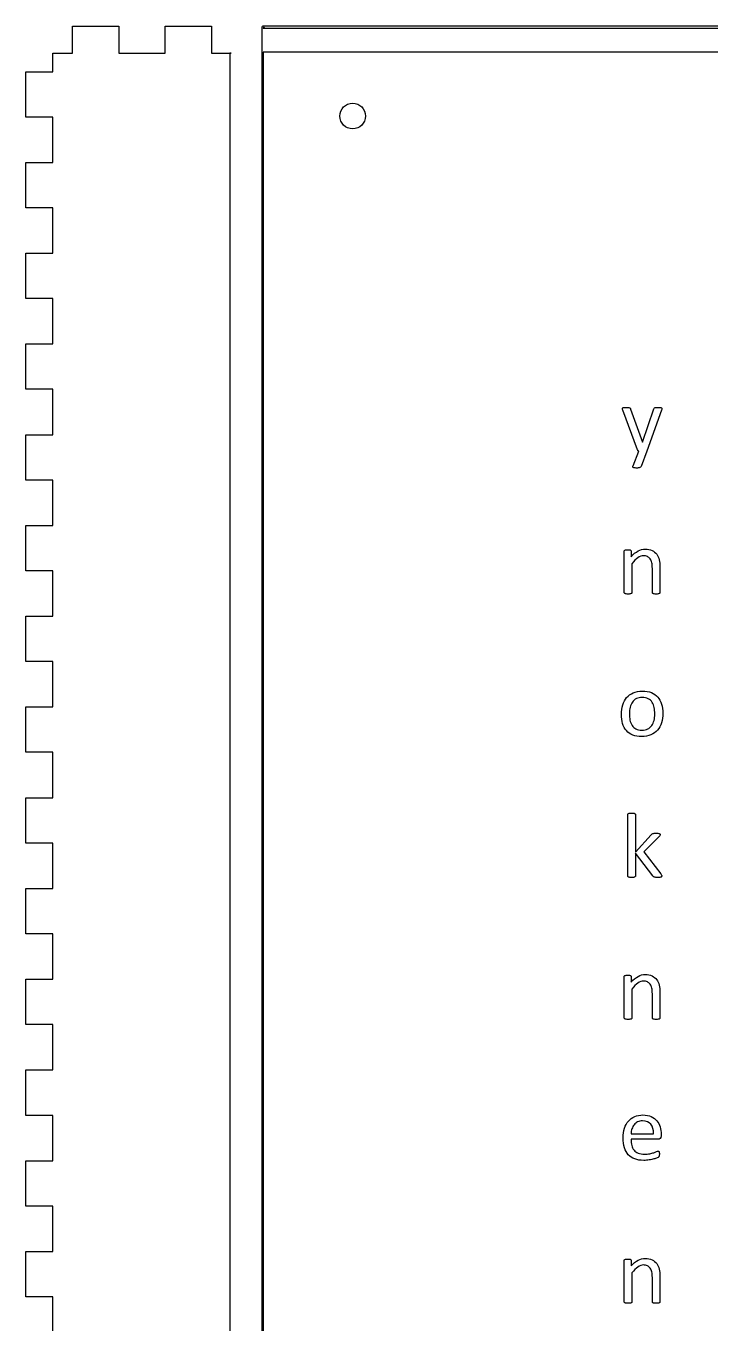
# Model space of a CAD drawing. Extents: x 0 to 612, y 0 to 328.
# Drawn here: x 305.1 to 381.8, y 158.7 to 304.2 of the extents above; entities that cross this region are included whole.
import ezdxf

# ---------------------------------------------------------------- set-up
doc = ezdxf.new("R2010")
doc.units = 0
doc.layers.add('Layer_1', color=7, linetype='CONTINUOUS')

msp = doc.modelspace()

# ---------------------------------------------------------------- linework, layer by layer
at = {"layer": 'Layer_1', "color": 7}
for p, q in [((331.725799, 304.179777), (611.725787, 304.179777)), ((310.34113, 301.140201), (310.34113, 304.140201)), ((310.34113, 304.140201), (315.541131, 304.140201)), ((315.541131, 304.140201), (315.541131, 301.140201)), ((320.741132, 301.140201), (320.741132, 304.140201)), ((320.741132, 304.140201), (325.941133, 304.140201)), ((325.941133, 304.140201), (325.941133, 301.140201)), ((331.61285, 24.06684), (331.61285, 304.066828)), ((331.61285, 304.066828), (331.61285, 304.066828)), ((331.725799, 303.897405), (331.895222, 304.066828)), ((611.725787, 303.897405), (331.725799, 303.897405)), ((331.725799, 301.244606), (331.725799, 21.188143)), ((611.782262, 301.244606), (331.725799, 301.244606)), ((331.725799, 301.244606), (331.725799, 301.244606)), ((308.141123, 299.049293), (308.141123, 301.140201)), ((308.141123, 301.140201), (308.141123, 301.140201)), ((308.141123, 301.140201), (310.34113, 301.140201)), ((315.541131, 301.140201), (320.741132, 301.140201)), ((325.941133, 301.140201), (328.141139, 301.140201)), ((328.141139, 301.140201), (327.999323, 301.136814)), ((327.999323, 301.136814), (327.999323, 36.763657)), ((305.141129, 293.958382), (305.141129, 299.049293)), ((305.141129, 299.049293), (308.141123, 299.049293)), ((308.141123, 293.958382), (305.141129, 293.958382)), ((308.141123, 288.867474), (308.141123, 293.958382)), ((305.141129, 283.776563), (305.141129, 288.867474)), ((305.141129, 288.867474), (308.141123, 288.867474)), ((308.141123, 283.776563), (305.141129, 283.776563)), ((308.141123, 278.685655), (308.141123, 283.776563)), ((305.141129, 273.594748), (305.141129, 278.685655)), ((305.141129, 278.685655), (308.141123, 278.685655)), ((308.141123, 273.594748), (305.141129, 273.594748)), ((308.141123, 268.503837), (308.141123, 273.594748)), ((305.141129, 263.412929), (305.141129, 268.503837)), ((305.141129, 268.503837), (308.141123, 268.503837)), ((308.141123, 263.412929), (305.141129, 263.412929)), ((308.141123, 258.322018), (308.141123, 263.412929)), ((373.694697, 256.623952), (372.03943, 261.058624)), ((372.926365, 261.187536), (374.251609, 257.464478)), ((374.267079, 257.464478), (375.545915, 261.208164)), ((376.391596, 261.07407), (374.726016, 256.458943)), ((305.141129, 253.23111), (305.141129, 258.322018)), ((305.141129, 258.322018), (308.141123, 258.322018)), ((373.199664, 254.844929), (373.839082, 256.458943)), ((374.726016, 256.458943), (374.107225, 254.752109)), ((374.251609, 257.464478), (374.267079, 257.464478)), ((308.141123, 253.23111), (305.141129, 253.23111)), ((308.141123, 248.1402), (308.141123, 253.23111)), ((305.141129, 243.049292), (305.141129, 248.1402)), ((305.141129, 248.1402), (308.141123, 248.1402)), ((372.216492, 240.605616), (372.216492, 245.246552)), ((372.984825, 245.246552), (372.984825, 244.632915)), ((308.141123, 243.049292), (305.141129, 243.049292)), ((308.141123, 237.958384), (308.141123, 243.049292)), ((373.06733, 243.849113), (373.06733, 240.605616)), ((375.362015, 240.605616), (375.362015, 243.323143)), ((376.212853, 243.436586), (376.212853, 240.605616)), ((305.141129, 232.867473), (305.141129, 237.958384)), ((305.141129, 237.958384), (308.141123, 237.958384)), ((308.141123, 232.867473), (305.141129, 232.867473)), ((308.141123, 227.776565), (308.141123, 232.867473)), ((305.141129, 222.685655), (305.141129, 227.776565)), ((305.141129, 227.776565), (308.141123, 227.776565)), ((376.532561, 227.051882), (376.532561, 227.051882)), ((375.635314, 226.995159), (375.635314, 226.995159)), ((308.141123, 222.685655), (305.141129, 222.685655)), ((308.141123, 217.594747), (308.141123, 222.685655)), ((305.141129, 212.503836), (305.141129, 217.594747)), ((305.141129, 217.594747), (308.141123, 217.594747)), ((372.611812, 208.81057), (372.611812, 215.699783)), ((373.46265, 215.699783), (373.46265, 211.502312)), ((308.141123, 212.503836), (305.141129, 212.503836)), ((308.141123, 207.412928), (308.141123, 212.503836)), ((373.46265, 211.502312), (375.215893, 213.430879)), ((376.092514, 213.1885), (374.411464, 211.507451)), ((375.422156, 208.815728), (373.46265, 211.383711)), ((373.46265, 211.383711), (373.46265, 208.81057)), ((374.411464, 211.507451), (376.298777, 209.058069)), ((376.422536, 208.815709), (376.422536, 208.815709)), ((305.141129, 202.32202), (305.141129, 207.412928)), ((305.141129, 207.412928), (308.141123, 207.412928)), ((308.141123, 202.32202), (305.141129, 202.32202)), ((308.141123, 197.23111), (308.141123, 202.32202)), ((305.141129, 192.140202), (305.141129, 197.23111)), ((305.141129, 197.23111), (308.141123, 197.23111)), ((372.216492, 192.884786), (372.216492, 197.525718)), ((372.984825, 197.525718), (372.984825, 196.912086)), ((373.06733, 196.128283), (373.06733, 192.884786)), ((375.362015, 192.884786), (375.362015, 195.602309)), ((376.212853, 195.715757), (376.212853, 192.884786)), ((308.141123, 192.140202), (305.141129, 192.140202)), ((308.141123, 187.049291), (308.141123, 192.140202)), ((305.141129, 181.958383), (305.141129, 187.049291)), ((305.141129, 187.049291), (308.141123, 187.049291)), ((308.141123, 181.958383), (305.141129, 181.958383)), ((308.141123, 176.867475), (308.141123, 181.958383)), ((372.973767, 179.902682), (375.490185, 179.902682)), ((376.016157, 179.278734), (372.973767, 179.278734)), ((376.34618, 179.80468), (376.346179, 179.650006)), ((305.141129, 171.776564), (305.141129, 176.867475)), ((305.141129, 176.867475), (308.141123, 176.867475)), ((308.141123, 171.776564), (305.141129, 171.776564)), ((308.141123, 166.685657), (308.141123, 171.776564)), ((305.141129, 161.594746), (305.141129, 166.685657)), ((305.141129, 166.685657), (308.141123, 166.685657)), ((372.216492, 161.033243), (372.216492, 165.674179)), ((372.984825, 165.674179), (372.984825, 165.060542)), ((373.06733, 164.276739), (373.06733, 161.033243)), ((375.362015, 161.033243), (375.362015, 163.750765)), ((376.212853, 163.864213), (376.212853, 161.033243)), ((308.141123, 161.594746), (305.141129, 161.594746)), ((308.141123, 156.503838), (308.141123, 161.594746))]:
    msp.add_line(p, q, dxfattribs=at)
at = {"layer": 'Layer_1', "color": 1}
msp.add_line((343.206783, 294.071206), (343.206783, 294.071206), dxfattribs=at)
at = {"layer": 'Layer_1', "color": 7}
for points in [[(331.61285, 304.066828), (331.61285, 304.123303), (331.669324, 304.179777), (331.725799, 304.179777)], [(371.998178, 261.228791), (371.998177, 261.270017), (372.011928, 261.302697), (372.03943, 261.326765)], [(372.03943, 261.058624), (372.011928, 261.130813), (371.998177, 261.187532), (371.998178, 261.228791)], [(372.03943, 261.326765), (372.066932, 261.350813), (372.111622, 261.367144), (372.173502, 261.375751)], [(372.173502, 261.375751), (372.23538, 261.384364), (372.317886, 261.388646), (372.421018, 261.388646)], [(372.421018, 261.388646), (372.524149, 261.388642), (372.604936, 261.386293), (372.663378, 261.380928)], [(372.663378, 261.380928), (372.721819, 261.375751), (372.768228, 261.366339), (372.802606, 261.35255)], [(372.802606, 261.35255), (372.836983, 261.338808), (372.861906, 261.319042), (372.877377, 261.293247)], [(372.877377, 261.293247), (372.892846, 261.267457), (372.909175, 261.232222), (372.926365, 261.187536)], [(375.545915, 261.208164), (375.566537, 261.273476), (375.591461, 261.315587), (375.620685, 261.334502)], [(375.620685, 261.334502), (375.649902, 261.35342), (375.693733, 261.367163), (375.752178, 261.375728)], [(375.752178, 261.375728), (375.810616, 261.38434), (375.89484, 261.388623), (376.004851, 261.388623)], [(376.004851, 261.388623), (376.101104, 261.388618), (376.180171, 261.384387), (376.242055, 261.375728)], [(376.242055, 261.375728), (376.303929, 261.367115), (376.349479, 261.350785), (376.378704, 261.326741)], [(376.378704, 261.326741), (376.407921, 261.302692), (376.422531, 261.270017), (376.422536, 261.228767)], [(376.422536, 261.228767), (376.422531, 261.187494), (376.412218, 261.135942), (376.391596, 261.07407)], [(373.75142, 256.525978), (373.723916, 256.556898), (373.705009, 256.589573), (373.694697, 256.623952)], [(373.839082, 256.458943), (373.80814, 256.472685), (373.77892, 256.495039), (373.75142, 256.525978)], [(373.173881, 254.721175), (373.170441, 254.755577), (373.179036, 254.796804), (373.199664, 254.844929)], [(373.222869, 254.638666), (373.193647, 254.659279), (373.177317, 254.686796), (373.173881, 254.721175)], [(374.107225, 254.752109), (374.086596, 254.697108), (374.034171, 254.654992), (373.949949, 254.625771)], [(373.349205, 254.594851), (373.2942, 254.603464), (373.252088, 254.618053), (373.222869, 254.638666)], [(373.565782, 254.581956), (373.4764, 254.581956), (373.404207, 254.586192), (373.349205, 254.594851)], [(373.949949, 254.625771), (373.865722, 254.596546), (373.737667, 254.581956), (373.565782, 254.581956)], [(372.216492, 245.246552), (372.216491, 245.274036), (372.221648, 245.297252), (372.231962, 245.316166)], [(372.231962, 245.316166), (372.242274, 245.335085), (372.2629, 245.352262), (372.293841, 245.367732)], [(372.293841, 245.367732), (372.324779, 245.383215), (372.364313, 245.393522), (372.412443, 245.398651)], [(372.412443, 245.398651), (372.46057, 245.403781), (372.524168, 245.406369), (372.603237, 245.406369)], [(372.603237, 245.406369), (372.678865, 245.406365), (372.741604, 245.404016), (372.791452, 245.398651)], [(372.791452, 245.398651), (372.841298, 245.393475), (372.879972, 245.383168), (372.907476, 245.367732)], [(372.907476, 245.367732), (372.934976, 245.352248), (372.954743, 245.335071), (372.966776, 245.316166)], [(372.966776, 245.316166), (372.978807, 245.297247), (372.984823, 245.274045), (372.984825, 245.246552)], [(372.984825, 244.632915), (373.24609, 244.925119), (373.506498, 245.139119), (373.766049, 245.274911)], [(373.737687, 244.514315), (373.524546, 244.363048), (373.301094, 244.141316), (373.06733, 243.849113)], [(374.377105, 244.741205), (374.163963, 244.7412), (373.950824, 244.665572), (373.737687, 244.514315)], [(373.766049, 245.274911), (374.025595, 245.410699), (374.287721, 245.478591), (374.552429, 245.478595)], [(374.812837, 244.648385), (374.687357, 244.710262), (374.542113, 244.7412), (374.377105, 244.741205)], [(374.552429, 245.478595), (374.861822, 245.478591), (375.122229, 245.426168), (375.333654, 245.321319)], [(375.119655, 244.380244), (375.040583, 244.497123), (374.938311, 244.586503), (374.812837, 244.648385)], [(375.333654, 245.321319), (375.54507, 245.216465), (375.716097, 245.07638), (375.846735, 244.90106)], [(375.846735, 244.90106), (375.977364, 244.725731), (376.071042, 244.520324), (376.127769, 244.284845)], [(375.300135, 243.96256), (375.258879, 244.124129), (375.198719, 244.263357), (375.119655, 244.380244)], [(375.362015, 243.323143), (375.362011, 243.587843), (375.341384, 243.800982), (375.300135, 243.96256)], [(376.127769, 244.284845), (376.184487, 244.049357), (376.212848, 243.766604), (376.212853, 243.436586)], [(372.23454, 240.536002), (372.222507, 240.554921), (372.216491, 240.578122), (372.216492, 240.605616)], [(372.301576, 240.487015), (372.268916, 240.500757), (372.246571, 240.517088), (372.23454, 240.536002)], [(372.433069, 240.456095), (372.378064, 240.462966), (372.334233, 240.473273), (372.301576, 240.487015)], [(372.639333, 240.445789), (372.556826, 240.445789), (372.488072, 240.449083), (372.433069, 240.456095)], [(372.850753, 240.456095), (372.795748, 240.449224), (372.725275, 240.445789), (372.639333, 240.445789)], [(372.979668, 240.487015), (372.948727, 240.473273), (372.905755, 240.462966), (372.850753, 240.456095)], [(373.046704, 240.536002), (373.032951, 240.517083), (373.010606, 240.500752), (372.979668, 240.487015)], [(373.06733, 240.605616), (373.067328, 240.578132), (373.060453, 240.554911), (373.046704, 240.536002)], [(375.382641, 240.536002), (375.368886, 240.554921), (375.36201, 240.578122), (375.362015, 240.605616)], [(375.449677, 240.487015), (375.418733, 240.500757), (375.396388, 240.517088), (375.382641, 240.536002)], [(375.578591, 240.456095), (375.523584, 240.462966), (375.480612, 240.473273), (375.449677, 240.487015)], [(375.790012, 240.445789), (375.704064, 240.445789), (375.633591, 240.449083), (375.578591, 240.456095)], [(375.996276, 240.456095), (375.941267, 240.449224), (375.872513, 240.445789), (375.790012, 240.445789)], [(376.12519, 240.487015), (376.094246, 240.473273), (376.051275, 240.462966), (375.996276, 240.456095)], [(376.192226, 240.536002), (376.17847, 240.517083), (376.156125, 240.500752), (376.12519, 240.487015)], [(376.212853, 240.605616), (376.212848, 240.578132), (376.205972, 240.554911), (376.192226, 240.536002)], [(372.038589, 228.003273), (372.136564, 228.321261), (372.284386, 228.595416), (372.482056, 228.825752)], [(372.482056, 228.825752), (372.679725, 229.056073), (372.926381, 229.234833), (373.222028, 229.362037)], [(373.575254, 228.707146), (373.394772, 228.617761), (373.24609, 228.491428), (373.129209, 228.328137)], [(373.222028, 229.362037), (373.51767, 229.489226), (373.863162, 229.552826), (374.258503, 229.552831)], [(374.222407, 228.841221), (373.97145, 228.841216), (373.755733, 228.796512), (373.575254, 228.707146)], [(374.903078, 228.694256), (374.720875, 228.792229), (374.493985, 228.841216), (374.222407, 228.841221)], [(374.258503, 229.552831), (374.640088, 229.552826), (374.972688, 229.496102), (375.256304, 229.382664)], [(375.336231, 228.29462), (375.229658, 228.463064), (375.085273, 228.596277), (374.903078, 228.694256)], [(375.256304, 229.382664), (375.539913, 229.269212), (375.776256, 229.104203), (375.965336, 228.887629)], [(375.965336, 228.887629), (376.154406, 228.671049), (376.296213, 228.408062), (376.390755, 228.098672)], [(371.891626, 226.959062), (371.891626, 227.33721), (371.940613, 227.68528), (372.038589, 228.003273)], [(372.868801, 227.748023), (372.812077, 227.524568), (372.783716, 227.280486), (372.783717, 227.015786)], [(373.129209, 228.328137), (373.012325, 228.164842), (372.925522, 227.971469), (372.868801, 227.748023)], [(375.5657, 227.706769), (375.519286, 227.930219), (375.442797, 228.126166), (375.336231, 228.29462)], [(375.635314, 226.995159), (375.63531, 227.246112), (375.612105, 227.483314), (375.5657, 227.706769)], [(376.532561, 227.051882), (376.532556, 226.67373), (376.482709, 226.32566), (376.38302, 226.007672)], [(376.390755, 228.098672), (376.485288, 227.789273), (376.532556, 227.440341), (376.532561, 227.051882)], [(372.030854, 225.907119), (371.938035, 226.216509), (371.891626, 226.567158), (371.891626, 226.959062)], [(372.453695, 225.118158), (372.264619, 225.334732), (372.123672, 225.597719), (372.030854, 225.907119)], [(372.783717, 227.015786), (372.783716, 226.761392), (372.806921, 226.522468), (372.853331, 226.299018)], [(372.853331, 226.299018), (372.899739, 226.075563), (372.977088, 225.880472), (373.085378, 225.713746)], [(373.085378, 225.713746), (373.193665, 225.547015), (373.338909, 225.414663), (373.52111, 225.316689)], [(374.846355, 225.303794), (375.028551, 225.393174), (375.178092, 225.518651), (375.294979, 225.680229)], [(375.294979, 225.680229), (375.411858, 225.841797), (375.497801, 226.034313), (375.552808, 226.257764)], [(375.552808, 226.257764), (375.607808, 226.481218), (375.63531, 226.727014), (375.635314, 226.995159)], [(376.38302, 226.007672), (376.283321, 225.689679), (376.134639, 225.415519), (375.936975, 225.185193)], [(373.162727, 224.623127), (372.879113, 224.73657), (372.642769, 224.901579), (372.453695, 225.118158)], [(374.160528, 224.452956), (373.778938, 224.452956), (373.446338, 224.50968), (373.162727, 224.623127)], [(373.52111, 225.316689), (373.703308, 225.218711), (373.930197, 225.169724), (374.201781, 225.169724)], [(375.194425, 224.646329), (374.897058, 224.517417), (374.552426, 224.452956), (374.160528, 224.452956)], [(374.201781, 225.169724), (374.449294, 225.169724), (374.664152, 225.214433), (374.846355, 225.303794)], [(375.936975, 225.185193), (375.739301, 224.954867), (375.491785, 224.775246), (375.194425, 224.646329)], [(372.611812, 215.699783), (372.611811, 215.727267), (372.617828, 215.75134), (372.62986, 215.771971)], [(372.62986, 215.771971), (372.641892, 215.792585), (372.664237, 215.809762), (372.696896, 215.823537)], [(372.696896, 215.823537), (372.729554, 215.837279), (372.773385, 215.847586), (372.828389, 215.854504)], [(372.828389, 215.854504), (372.883392, 215.861375), (372.952146, 215.864811), (373.034653, 215.864811)], [(373.034653, 215.864811), (373.120595, 215.864806), (373.191068, 215.861516), (373.246073, 215.854504)], [(373.246073, 215.854504), (373.301076, 215.847633), (373.344047, 215.837326), (373.374988, 215.823537)], [(373.374988, 215.823537), (373.405926, 215.809795), (373.428272, 215.792618), (373.442024, 215.771971)], [(373.442024, 215.771971), (373.455773, 215.751358), (373.462649, 215.727263), (373.46265, 215.699783)], [(375.215893, 213.430879), (375.243391, 213.465234), (375.272612, 213.493612), (375.303555, 213.515962)], [(375.303555, 213.515962), (375.334491, 213.538316), (375.371446, 213.557188), (375.414421, 213.572686)], [(375.414421, 213.572686), (375.457389, 213.588169), (375.508096, 213.598476), (375.566541, 213.603605)], [(375.566541, 213.603605), (375.624979, 213.608735), (375.695452, 213.611324), (375.777961, 213.611324)], [(375.777961, 213.611324), (375.863901, 213.611319), (375.936093, 213.608971), (375.994538, 213.603605)], [(375.994538, 213.603605), (376.052975, 213.598429), (376.100244, 213.589863), (376.136345, 213.577816)], [(376.20338, 213.332886), (376.181031, 213.291613), (376.144075, 213.243501), (376.092514, 213.1885)], [(376.136345, 213.577816), (376.172436, 213.565768), (376.198219, 213.550331), (376.213694, 213.531412)], [(376.236898, 213.456645), (376.236894, 213.415372), (376.225721, 213.374131), (376.20338, 213.332886)], [(376.213694, 213.531412), (376.229159, 213.512494), (376.236894, 213.487598), (376.236898, 213.456645)], [(372.62986, 208.740956), (372.617828, 208.759875), (372.611812, 208.783076), (372.611812, 208.81057)], [(372.696896, 208.691969), (372.664237, 208.705711), (372.641892, 208.722042), (372.62986, 208.740956)], [(372.828389, 208.661049), (372.773385, 208.667921), (372.729554, 208.678227), (372.696896, 208.691969)], [(373.034653, 208.650743), (372.952146, 208.650743), (372.883392, 208.654037), (372.828389, 208.661049)], [(373.246073, 208.661049), (373.191068, 208.654178), (373.120595, 208.650743), (373.034653, 208.650743)], [(373.374988, 208.691969), (373.344047, 208.678227), (373.301076, 208.667921), (373.246073, 208.661049)], [(373.442024, 208.740956), (373.428272, 208.722037), (373.405926, 208.705707), (373.374988, 208.691969)], [(373.46265, 208.81057), (373.462649, 208.783086), (373.455773, 208.759866), (373.442024, 208.740956)], [(375.49177, 208.735798), (375.465984, 208.758152), (375.442779, 208.78479), (375.422156, 208.815728)], [(375.592324, 208.684232), (375.551068, 208.69628), (375.51755, 208.713458), (375.49177, 208.735798)], [(375.744443, 208.658442), (375.684279, 208.663619), (375.633573, 208.672184), (375.592324, 208.684232)], [(375.973912, 208.650724), (375.881089, 208.650724), (375.8046, 208.653077), (375.744443, 208.658442)], [(376.195645, 208.661031), (376.1372, 208.65416), (376.063289, 208.650724), (375.973912, 208.650724)], [(376.332295, 208.69195), (376.299632, 208.678208), (376.254082, 208.667902), (376.195645, 208.661031)], [(376.298777, 209.058069), (376.343463, 208.999627), (376.375262, 208.952358), (376.394174, 208.916262)], [(376.401909, 208.743516), (376.388154, 208.722903), (376.364949, 208.705678), (376.332295, 208.69195)], [(376.394174, 208.916262), (376.413077, 208.880165), (376.422531, 208.846648), (376.422536, 208.815709)], [(376.422536, 208.815709), (376.422531, 208.788225), (376.415656, 208.764143), (376.401909, 208.743516)], [(372.216492, 197.525718), (372.216491, 197.553202), (372.221648, 197.576422), (372.231962, 197.595332)], [(372.231962, 197.595332), (372.242274, 197.614251), (372.2629, 197.631428), (372.293841, 197.646897)], [(372.293841, 197.646897), (372.324779, 197.662381), (372.364313, 197.672687), (372.412443, 197.677817)], [(372.412443, 197.677817), (372.46057, 197.682947), (372.524168, 197.685535), (372.603237, 197.685535)], [(372.603237, 197.685535), (372.678865, 197.685531), (372.741604, 197.683182), (372.791452, 197.677817)], [(372.791452, 197.677817), (372.841298, 197.67264), (372.879972, 197.662334), (372.907476, 197.646897)], [(372.907476, 197.646897), (372.934976, 197.631414), (372.954743, 197.614236), (372.966776, 197.595332)], [(372.966776, 197.595332), (372.978807, 197.576413), (372.984823, 197.553211), (372.984825, 197.525718)], [(372.984825, 196.912086), (373.24609, 197.204289), (373.506498, 197.418285), (373.766049, 197.554082)], [(373.737687, 196.793485), (373.524546, 196.642219), (373.301094, 196.420486), (373.06733, 196.128283)], [(374.377105, 197.020371), (374.163963, 197.020371), (373.950824, 196.944738), (373.737687, 196.793485)], [(373.766049, 197.554082), (374.025595, 197.689865), (374.287721, 197.757761), (374.552429, 197.757766)], [(374.812837, 196.927555), (374.687357, 196.989428), (374.542113, 197.020371), (374.377105, 197.020371)], [(374.552429, 197.757766), (374.861822, 197.757761), (375.122229, 197.705334), (375.333654, 197.60049)], [(375.119655, 196.65941), (375.040583, 196.776289), (374.938311, 196.865673), (374.812837, 196.927555)], [(375.300135, 196.241726), (375.258879, 196.403299), (375.198719, 196.542527), (375.119655, 196.65941)], [(375.333654, 197.60049), (375.54507, 197.495636), (375.716097, 197.355546), (375.846735, 197.180226)], [(375.846735, 197.180226), (375.977364, 197.004897), (376.071042, 196.799495), (376.127769, 196.564016)], [(376.127769, 196.564016), (376.184487, 196.328527), (376.212848, 196.045774), (376.212853, 195.715757)], [(375.362015, 195.602309), (375.362011, 195.867014), (375.341384, 196.080153), (375.300135, 196.241726)], [(372.23454, 192.815172), (372.222507, 192.834091), (372.216491, 192.857293), (372.216492, 192.884786)], [(372.301576, 192.766181), (372.268916, 192.779923), (372.246571, 192.796253), (372.23454, 192.815172)], [(372.433069, 192.735261), (372.378064, 192.742132), (372.334233, 192.752439), (372.301576, 192.766181)], [(372.639333, 192.724955), (372.556826, 192.724955), (372.488072, 192.728249), (372.433069, 192.735261)], [(372.850753, 192.735261), (372.795748, 192.72839), (372.725275, 192.724955), (372.639333, 192.724955)], [(372.979668, 192.766181), (372.948727, 192.752439), (372.905755, 192.742132), (372.850753, 192.735261)], [(373.046704, 192.815172), (373.032951, 192.796253), (373.010606, 192.779923), (372.979668, 192.766181)], [(373.06733, 192.884786), (373.067328, 192.857302), (373.060453, 192.834077), (373.046704, 192.815172)], [(375.382641, 192.815172), (375.368886, 192.834091), (375.36201, 192.857293), (375.362015, 192.884786)], [(375.449677, 192.766181), (375.418733, 192.779923), (375.396388, 192.796253), (375.382641, 192.815172)], [(375.578591, 192.735261), (375.523584, 192.742132), (375.480612, 192.752439), (375.449677, 192.766181)], [(375.790012, 192.724955), (375.704064, 192.724955), (375.633591, 192.728249), (375.578591, 192.735261)], [(375.996276, 192.735261), (375.941267, 192.72839), (375.872513, 192.724955), (375.790012, 192.724955)], [(376.12519, 192.766181), (376.094246, 192.752439), (376.051275, 192.742132), (375.996276, 192.735261)], [(376.192226, 192.815172), (376.17847, 192.796253), (376.156125, 192.779923), (376.12519, 192.766181)], [(376.212853, 192.884786), (376.212848, 192.857302), (376.205972, 192.834077), (376.192226, 192.815172)], [(373.381138, 181.823488), (373.656154, 181.942084), (373.963831, 182.001387), (374.304169, 182.001391)], [(374.304169, 182.001391), (374.668565, 182.001387), (374.97882, 181.942945), (375.234934, 181.826067)], [(372.07652, 179.42825), (372.076519, 179.827025), (372.128085, 180.185407), (372.231218, 180.5034)], [(372.231218, 180.5034), (372.334349, 180.821388), (372.48303, 181.091246), (372.677263, 181.312988)], [(372.677263, 181.312988), (372.871493, 181.534715), (373.106118, 181.704882), (373.381138, 181.823488)], [(373.319258, 180.903059), (373.212687, 180.772425), (373.130182, 180.620301), (373.071742, 180.446699)], [(373.716316, 181.217612), (373.558179, 181.138538), (373.425826, 181.033689), (373.319258, 180.903059)], [(374.268072, 181.336213), (374.058368, 181.336208), (373.87445, 181.296681), (373.716316, 181.217612)], [(375.193681, 180.954625), (374.985695, 181.209014), (374.677159, 181.336208), (374.268072, 181.336213)], [(375.490185, 179.902682), (375.500494, 180.349582), (375.401659, 180.700231), (375.193681, 180.954625)], [(375.234934, 181.826067), (375.491041, 181.709179), (375.701602, 181.551902), (375.866617, 181.354238)], [(375.866617, 181.354238), (376.031623, 181.156563), (376.152803, 180.924519), (376.230157, 180.658097)], [(376.230157, 180.658097), (376.307501, 180.39167), (376.346175, 180.107199), (376.34618, 179.80468)], [(372.226061, 178.324741), (372.126366, 178.641007), (372.076519, 179.008843), (372.07652, 179.42825)], [(372.973767, 179.278734), (372.973765, 179.0209), (372.999548, 178.788852), (373.051116, 178.582594)], [(373.071742, 180.446699), (373.013299, 180.273092), (372.980641, 180.091753), (372.973767, 179.902682)], [(376.245626, 179.363818), (376.178586, 179.307094), (376.102096, 179.278729), (376.016157, 179.278734)], [(376.346179, 179.650006), (376.346175, 179.515931), (376.312657, 179.420537), (376.245626, 179.363818)], [(372.669528, 177.53578), (372.473577, 177.745479), (372.325754, 178.008466), (372.226061, 178.324741)], [(373.051116, 178.582594), (373.10268, 178.376326), (373.188623, 178.199283), (373.308945, 178.051462)], [(373.308945, 178.051462), (373.429264, 177.90364), (373.58568, 177.790197), (373.778195, 177.711128)], [(373.778195, 177.711128), (373.970706, 177.63206), (374.20619, 177.592527), (374.484649, 177.592527)], [(374.484649, 177.592527), (374.70466, 177.592527), (374.900611, 177.610552), (375.072501, 177.646672)], [(375.072501, 177.646672), (375.244383, 177.682769), (375.393065, 177.723157), (375.518546, 177.767852)], [(375.518546, 177.767852), (375.644019, 177.812561), (375.747151, 177.852935), (375.827942, 177.889032)], [(375.827942, 177.889032), (375.908724, 177.925128), (375.969744, 177.943172), (376.011001, 177.943177)], [(376.011001, 177.943177), (376.03506, 177.943172), (376.056546, 177.937153), (376.075458, 177.925105)], [(376.075458, 177.925105), (376.094361, 177.913057), (376.108972, 177.895032), (376.119289, 177.87096)], [(376.119289, 177.87096), (376.129598, 177.846912), (376.137333, 177.813375), (376.142494, 177.770403)], [(376.142494, 177.770403), (376.147646, 177.727435), (376.150225, 177.675008), (376.150229, 177.613131)], [(376.150229, 177.613131), (376.150225, 177.568422), (376.148507, 177.529766), (376.145073, 177.497105)], [(373.39403, 177.061372), (373.106978, 177.167944), (372.865477, 177.326077), (372.669528, 177.53578)], [(374.396987, 176.901521), (374.015397, 176.901521), (373.681078, 176.954805), (373.39403, 177.061372)], [(375.018357, 176.950508), (374.824122, 176.917847), (374.616999, 176.901521), (374.396987, 176.901521)], [(375.531438, 177.061372), (375.383612, 177.020099), (375.212585, 176.983164), (375.018357, 176.950508)], [(375.8924, 177.18771), (375.799577, 177.144742), (375.679256, 177.102626), (375.531438, 177.061372)], [(376.059989, 177.28053), (376.041077, 177.261611), (375.985214, 177.230682), (375.8924, 177.18771)], [(376.106398, 177.339828), (376.094362, 177.319215), (376.078892, 177.299449), (376.059989, 177.28053)], [(376.132181, 177.409442), (376.12702, 177.383652), (376.118426, 177.360455), (376.106398, 177.339828)], [(376.145073, 177.497105), (376.141633, 177.464444), (376.137333, 177.435228), (376.132181, 177.409442)], [(373.766049, 165.702538), (374.025595, 165.838321), (374.287721, 165.906218), (374.552429, 165.906222)], [(374.552429, 165.906222), (374.861822, 165.906218), (375.122229, 165.853795), (375.333654, 165.748946)], [(372.216492, 165.674179), (372.216491, 165.701663), (372.221648, 165.724878), (372.231962, 165.743793)], [(372.231962, 165.743793), (372.242274, 165.762711), (372.2629, 165.779889), (372.293841, 165.795358)], [(372.293841, 165.795358), (372.324779, 165.810842), (372.364313, 165.821148), (372.412443, 165.826278)], [(372.412443, 165.826278), (372.46057, 165.831408), (372.524168, 165.833996), (372.603237, 165.833996)], [(372.603237, 165.833996), (372.678865, 165.833992), (372.741604, 165.831643), (372.791452, 165.826278)], [(372.791452, 165.826278), (372.841298, 165.821101), (372.879972, 165.810795), (372.907476, 165.795358)], [(372.907476, 165.795358), (372.934976, 165.779875), (372.954743, 165.762697), (372.966776, 165.743793)], [(372.966776, 165.743793), (372.978807, 165.724874), (372.984823, 165.701672), (372.984825, 165.674179)], [(372.984825, 165.060542), (373.24609, 165.352745), (373.506498, 165.566741), (373.766049, 165.702538)], [(373.737687, 164.941941), (373.524546, 164.790675), (373.301094, 164.568942), (373.06733, 164.276739)], [(374.377105, 165.168832), (374.163963, 165.168827), (373.950824, 165.093194), (373.737687, 164.941941)], [(374.812837, 165.076012), (374.687357, 165.137889), (374.542113, 165.168827), (374.377105, 165.168832)], [(375.119655, 164.807867), (375.040583, 164.92475), (374.938311, 165.01413), (374.812837, 165.076012)], [(375.300135, 164.390187), (375.258879, 164.551755), (375.198719, 164.690983), (375.119655, 164.807867)], [(375.333654, 165.748946), (375.54507, 165.644092), (375.716097, 165.504002), (375.846735, 165.328683)], [(375.846735, 165.328683), (375.977364, 165.153358), (376.071042, 164.947951), (376.127769, 164.712472)], [(376.127769, 164.712472), (376.184487, 164.476983), (376.212848, 164.19423), (376.212853, 163.864213)], [(375.362015, 163.750765), (375.362011, 164.01547), (375.341384, 164.228609), (375.300135, 164.390187)], [(372.23454, 160.963629), (372.222507, 160.982548), (372.216491, 161.005749), (372.216492, 161.033243)], [(372.301576, 160.914642), (372.268916, 160.928384), (372.246571, 160.944714), (372.23454, 160.963629)], [(372.433069, 160.883675), (372.378064, 160.890546), (372.334233, 160.900853), (372.301576, 160.914642)], [(372.639333, 160.873368), (372.556826, 160.873368), (372.488072, 160.876663), (372.433069, 160.883675)], [(372.850753, 160.883675), (372.795748, 160.876804), (372.725275, 160.873368), (372.639333, 160.873368)], [(372.979668, 160.914642), (372.948727, 160.9009), (372.905755, 160.890593), (372.850753, 160.883675)], [(373.046704, 160.963629), (373.032951, 160.94471), (373.010606, 160.928379), (372.979668, 160.914642)], [(373.06733, 161.033243), (373.067328, 161.005758), (373.060453, 160.982533), (373.046704, 160.963629)], [(375.382641, 160.963629), (375.368886, 160.982548), (375.36201, 161.005749), (375.362015, 161.033243)], [(375.449677, 160.914642), (375.418733, 160.928384), (375.396388, 160.944714), (375.382641, 160.963629)], [(375.578591, 160.883675), (375.523584, 160.890546), (375.480612, 160.900853), (375.449677, 160.914642)], [(375.790012, 160.873368), (375.704064, 160.873368), (375.633591, 160.876663), (375.578591, 160.883675)], [(375.996276, 160.883675), (375.941267, 160.876804), (375.872513, 160.873368), (375.790012, 160.873368)], [(376.12519, 160.914642), (376.094246, 160.9009), (376.051275, 160.890593), (375.996276, 160.883675)], [(376.192226, 160.963629), (376.17847, 160.94471), (376.156125, 160.928379), (376.12519, 160.914642)], [(376.212853, 161.033243), (376.212848, 161.005758), (376.205972, 160.982533), (376.192226, 160.963629)]]:
    msp.add_open_spline(points, degree=3, dxfattribs=at)
at = {"layer": 'Layer_1', "color": 1}
for points in [[(340.325885, 294.071206), (340.325885, 294.866747), (340.970788, 295.51166), (341.766334, 295.51166)], [(341.766334, 295.51166), (342.56188, 295.51166), (343.206783, 294.866747), (343.206783, 294.071206)], [(341.766334, 292.630754), (340.970788, 292.630754), (340.325885, 293.275667), (340.325885, 294.071206)], [(343.206783, 294.071206), (343.206783, 293.275667), (342.56188, 292.630754), (341.766334, 292.630754)]]:
    msp.add_open_spline(points, degree=3, dxfattribs=at)

doc.saveas('drawing.dxf')
